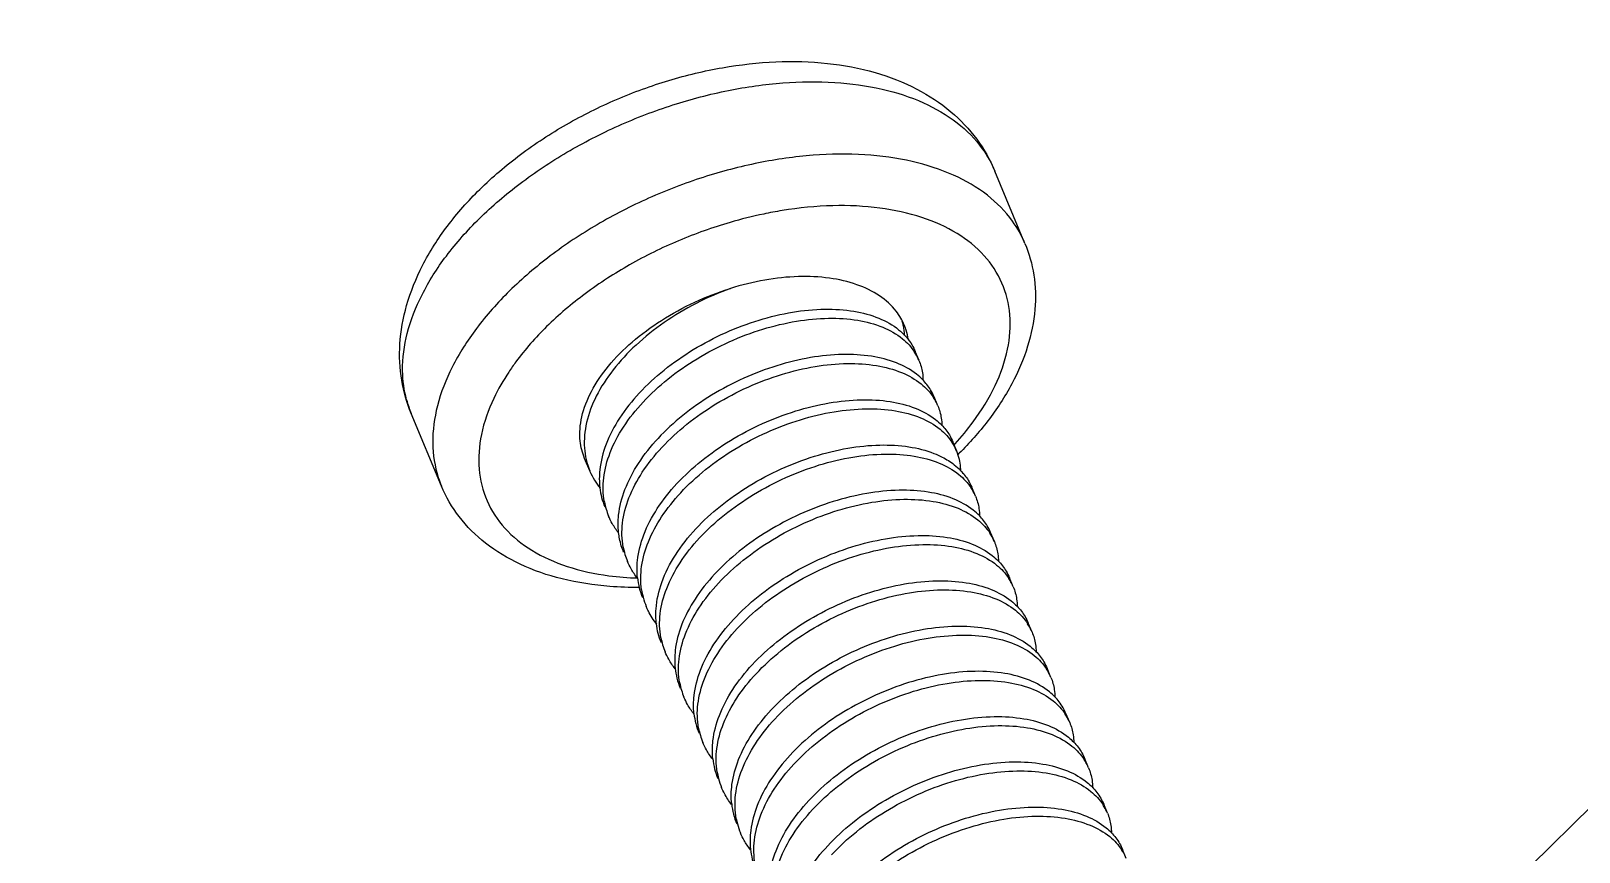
# Model space of a CAD drawing. Header units: millimetres. Extents: x 1786 to 2940, y -3417 to -1928.
# Drawn here: x 2095.02 to 2106.48, y -3295.77 to -3289.69 of the extents above; entities that cross this region are included whole.
import ezdxf

# ---------------------------------------------------------------- set-up
doc = ezdxf.new("R2010")
doc.units = ezdxf.units.MM

# ---------------------------------------------------------------- blocks, each defined once
blk = doc.blocks.new('*u7')
at = {"color": 7, "linetype": 'Continuous'}
for p, q in [((110.7732872758997, 20.78795431947742, -3e-09), (-8.118735185199967, -96.14477356282259, -3e-09)), ((99.4071271396997, 6.27640545877739, -3e-09), (99.43813390080004, 6.201870893677551, -3e-09)), ((99.56216094530009, 5.903732632977608, -3e-09), (99.59316770639998, 5.829198067777497, -3e-09)), ((99.71719475090003, 5.531059807077554, -3e-09), (99.74820151199992, 5.456525241877443, -3e-09)), ((99.87222855649998, 5.1583869811775, -3e-09), (99.90323531759987, 5.08385241597739, -3e-09)), ((100.0272623620999, 4.785714155277446, -3e-09), (100.0582691231998, 4.711179590077563, -3e-09)), ((100.1822961676999, 4.413041329377393, -3e-09), (100.2133029287997, 4.338506764177509, -3e-09)), ((100.3373299731998, 4.040368503477566, -3e-09), (100.3683367343997, 3.9658339383775, -3e-09)), ((100.4923637787997, 3.667695677577512, -3e-09), (100.5233705399, 3.593161112477446, -3e-09)), ((100.6473975844001, 3.295022851777503, -3e-09), (100.6784043455, 3.220488286577393, -3e-09)), ((105.0418802941999, 3.210674209977469, -3e-09), (105.2899343831, 2.614397688477538, -3e-09)), ((103.8214027419999, 3.085338372077558, -3e-09), (103.8639899986997, 2.982966420277535, -3e-09)), ((100.80243139, 2.922350025877449, -3e-09), (100.8334381510999, 2.847815460677566, -3e-09)), ((100.9574651956, 2.549677199977396, -3e-09), (100.9884719566999, 2.475142634777512, -3e-09)), ((101.1124990011999, 2.177004374077569, -3e-09), (101.1435057622998, 2.102469808877458, -3e-09)), ((100.2407534317999, 1.213380828477511, -3e-09), (100.4888075208, 0.6171043070773976, -3e-09))]:
    blk.add_line(p, q, dxfattribs=at)
for centre, radius, start, end in [((101.9105206801, 6.138615301777463, -3e-09), 0.5914967983, 6.012330142997909, 22.45348899339449), ((99.79729409479978, 6.437778064277381, -3e-09), 0.4221264494, 210.4157420659953, 213.0664212328065), ((102.0388744958, 5.841728958377416, -3e-09), 0.5870157909, 14.67924852809891, 22.53439576490127), ((102.0385695995001, 5.841587604677443, -3e-09), 0.5873465582999999, 10.62865174519722, 14.68505050209524), ((102.0644472167, 5.765709226577428, -3e-09), 0.5926227203, 6.010426290806069, 22.46567972289336), ((99.95461371049987, 6.066150424577472, -3e-09), 0.4246268982, 202.4823631030962, 210.3812133995022), ((99.95232206069977, 6.065101687977403, -3e-09), 0.4221196159, 210.4157277687038, 213.0637382679035), ((102.1939869979997, 5.469294942577562, -3e-09), 0.5868697943, 14.6290312343076, 22.51580662029832), ((102.1889709815, 5.467866235177553, -3e-09), 0.5920840433, 9.49958219829497, 14.64021269790122), ((102.2219131510001, 5.393592906177446, -3e-09), 0.5901416341, 6.062810628101992, 22.47002258239856), ((100.1096475160998, 5.693477598677418, -3e-09), 0.4246268982, 202.4823631031905, 210.3812133993972), ((100.1073499688, 5.692425276577524, -3e-09), 0.4221127148, 210.4157133448969, 213.0610285211924), ((102.3489322215, 5.096379761077515, -3e-09), 0.5870262803, 10.62862471970463, 22.53434562279802), ((102.3772018463997, 5.020984020577544, -3e-09), 0.5898805319, 6.072315020506465, 22.47379658580714), ((100.2646813216998, 5.320804772777592, -3e-09), 0.4246268982, 202.4823631030962, 210.3812133993972), ((100.2623784810999, 5.319749232677395, -3e-09), 0.4221065208, 210.4157004109962, 213.0585963036972), ((102.5039661363999, 4.723706974477409, -3e-09), 0.5870261644, 10.62862501970576, 22.53434617870029), ((102.5324949067999, 4.6483769362776, -3e-09), 0.589614799, 6.082026361406081, 22.47792246689783), ((100.4197151272997, 4.948131946877538, -3e-09), 0.4246268982, 202.4823631030962, 210.3812133993972), ((100.4174060800997, 4.947072633777452, -3e-09), 0.4220992582, 210.4156852606903, 213.0557442893981), ((102.6590000798001, 4.351034197977469, -3e-09), 0.5870260181, 10.62862539789547, 22.53434687949722), ((100.5747489328996, 4.575459121077529, -3e-09), 0.4246268982, 202.4823631030962, 210.3812133993972), ((100.5724396073997, 4.574399638677505, -3e-09), 0.4220989326, 210.4156845816055, 213.0556164580125), ((102.8150661172999, 3.979079310377529, -3e-09), 0.585831813, 14.62090234660653, 22.50818261709588), ((102.8053540528999, 3.976399165777366, -3e-09), 0.5959059184000001, 8.534991666301796, 14.63453738789897), ((102.8436461041997, 3.90332676207754, -3e-09), 0.5885000491, 6.123121895401983, 22.49795255400109), ((100.7297827384, 4.202786295177475, -3e-09), 0.4246268982, 202.4823631031905, 210.3812133993972), ((100.7274739549998, 4.201727142277377, -3e-09), 0.4220995669, 210.4156859042963, 213.0558654960954), ((102.9690695730997, 3.605689220977411, -3e-09), 0.5870240211, 10.62863055769526, 22.53435644570141), ((100.8848165439999, 3.830113469277421, -3e-09), 0.4246268982, 202.4823631031905, 210.3812133993972), ((100.8825091824001, 3.829055180777459, -3e-09), 0.4221012306, 210.4156893734944, 213.0565188631952), ((103.1241037617001, 3.23301653247745, -3e-09), 0.5870236147, 10.62863160680129, 22.53435839119809), ((103.1542119936998, 3.158144361777431, -3e-09), 0.5879799445, 6.529290243796041, 22.50433853479359), ((101.0398503495999, 3.457440643377595, -3e-09), 0.4246268982, 202.4823631030962, 210.3812133993972), ((101.0375564669998, 3.456390549277558, -3e-09), 0.4221170031, 210.4157223061023, 213.062712351504), ((101.2299435340997, 3.092635114577433, -3e-09), 0.4608514608, 180.7104403229985, 188.6619970015958), ((101.2073258280998, 3.08984744797749, -3e-09), 0.4380723785, 188.7470727395019, 197.3543311663936), ((102.9280023087999, 0.8027382586774365, -3e-09), 3.0301641346, 134.7868453779903, 135.1093592527005), ((101.2047578786996, 3.088999482477448, -3e-09), 0.4353683972, 197.3486200556982, 202.5000432754971), ((101.1948841551998, 3.084767817477541, -3e-09), 0.4246268982, 202.4823631031905, 210.3812133993972), ((102.6752778596997, 1.178683785677549, -3e-09), 2.5094344164, 137.6357266254007, 137.8231870096016), ((101.192592502, 3.083719078777449, -3e-09), 0.4221196118, 210.415727760294, 213.0637366785024), ((101.3499179607998, 2.712094991577487, -3e-09), 0.4246268982, 202.4823631031905, 210.3812133993972), ((104.4626110333998, 2.26903184677758, -3e-09), 0.8964593828, 15.00290923730693, 22.65807683800966), ((101.3476293998001, 2.711048132877522, -3e-09), 0.4221232303, 210.4157353292992, 213.0651573888995), ((101.5049517663997, 2.339422165677433, -3e-09), 0.4246268982, 202.4823631030962, 210.3812133995022), ((101.5027303928, 2.338416164077444, -3e-09), 0.4222018557, 210.4159007721048, 213.0960169176041), ((101.6654097896999, 1.968828281377455, -3e-09), 0.4306107881, 190.6899751262037, 195.5592450654054)]:
    blk.add_arc(centre, radius, start, end, dxfattribs=at)
for points, start_tangent, end_tangent in [([(102.1886997816, 6.945882560077507, -3e-09), (102.1868138509999, 6.791128810077453, -3e-09), (102.1333155730999, 6.585577608177573, -3e-09), (102.0236885452, 6.375557344277468, -3e-09), (101.8637542686997, 6.172332414277435, -3e-09)], (0.105631172429338, -0.9944053778068599), (-0.6799176370055094, -0.7332884881742278)), ([(102.3057715816999, 6.695265136277385, -3e-09), (102.3114516158998, 6.498039790277517, -3e-09), (102.2582350406001, 6.289726873677409, -3e-09), (102.1486735325998, 6.078887740677374, -3e-09), (101.9877813131998, 5.874194153577491, -3e-09)], (0.1844092722714836, -0.9828495410286877), (-0.6799176369748196, -0.7332884882026839)), ([(101.6777137019999, 6.619539805377372, -3e-09), (101.4727483903998, 6.429394936477365, -3e-09), (101.2328938115998, 6.261566109177465, -3e-09), (100.9688586191996, 6.122845328877474, -3e-09), (100.6924082752998, 6.018752439777472, -3e-09), (100.4158508439, 5.953293880777437, -3e-09), (100.1514990692999, 5.928787585277405, -3e-09), (99.91113224979972, 5.945761676477559, -3e-09), (99.7054814262001, 6.002931385377451, -3e-09), (99.54376038379996, 6.097255201677399, -3e-09), (99.44353582719987, 6.207461266477367, -3e-09)], (-0.679917636997494, -0.7332884881816597), (-0.5455086470826865, 0.8381051938498036)), ([(101.7087204630998, 6.545005240177488, -3e-09), (101.5043961281999, 6.355376062677578, -3e-09), (101.2632621033999, 6.186643547477388, -3e-09), (101.0012353671, 6.048926197377568, -3e-09), (100.7287571115999, 5.94586091047745, -3e-09), (100.4497598697999, 5.879243200377459, -3e-09), (100.1796251114997, 5.854213722677514, -3e-09), (99.93675000739995, 5.872138313277446, -3e-09), (99.73421465420006, 5.929339487677453, -3e-09), (99.5724806492999, 6.024589480477516, -3e-09), (99.53094275290005, 6.062770844577472, -3e-09)], (-0.6799176370204075, -0.7332884881604139), (-0.6976376195799942, 0.7164508020420938)), ([(102.3437319001, 6.573225739877444, -3e-09), (102.3418882235001, 6.418782560477439, -3e-09), (102.2884850488999, 6.213251466777365, -3e-09), (102.1787703605996, 6.002958024277405, -3e-09), (102.0187880742997, 5.799659588377381, -3e-09)], (0.1056566566034704, -0.9944026704084097), (-0.679917637002604, -0.7332884881769216)), ([(101.8327475075998, 6.246866979477545, -3e-09), (101.6277821958997, 6.056722110577539, -3e-09), (101.3879276171997, 5.888893283277412, -3e-09), (101.1238924248, 5.750172502977421, -3e-09), (100.8474420808998, 5.646079613877419, -3e-09), (100.5708846494999, 5.580621054877383, -3e-09), (100.3065328748999, 5.556114759477396, -3e-09), (100.0661660553997, 5.57308885067755, -3e-09), (99.86051523180004, 5.630258559477397, -3e-09), (99.6987941893999, 5.724582375777572, -3e-09), (99.59855873539982, 5.834805183877506, -3e-09)], (-0.6799176370119727, -0.7332884881682347), (-0.5454696101072902, 0.8381306010696666)), ([(102.4608053872998, 6.322592310377559, -3e-09), (102.4664854214998, 6.125366964377463, -3e-09), (102.4132688462, 5.917054047777583, -3e-09), (102.3037073381997, 5.706214914777547, -3e-09), (102.1428151186997, 5.501521327677438, -3e-09)], (0.1844092722714836, -0.9828495410286877), (-0.6799176369748196, -0.7332884882026839)), ([(99.53094275290005, 6.062770844577472, -3e-09), (99.46158199349975, 6.154169140977501, -3e-09), (99.4381355751998, 6.202123633477413, -3e-09)], (-0.6976376193320992, 0.7164508022834792), (-0.3820194228035341, 0.9241542948019312)), ([(101.8637542686997, 6.172332414277435, -3e-09), (101.6596753674999, 5.982900807777469, -3e-09), (101.4191259808999, 5.814475208877411, -3e-09), (101.1578101330997, 5.676946832777503, -3e-09), (100.8853614803998, 5.573673850377418, -3e-09), (100.6064681079997, 5.506851561177427, -3e-09), (100.3363108141998, 5.481562782177434, -3e-09), (100.0932859043, 5.499208820277545, -3e-09), (99.89034422499981, 5.556211278277488, -3e-09), (99.72794882879998, 5.651560014377537, -3e-09), (99.68594012789981, 5.690136372577399, -3e-09)], (-0.6799176369941072, -0.7332884881847999), (-0.697571417411738, 0.7165152598585594)), ([(102.1738218799001, 5.426986762577599, -3e-09), (102.3338398246997, 5.630339800377442, -3e-09), (102.4436423123998, 5.84089445197742, -3e-09), (102.4969672809998, 6.046475434877493, -3e-09), (102.4987638778998, 6.200570145477514, -3e-09)], (0.679917636995814, 0.7332884881832175), (-0.1056839551555542, 0.9943997695206284)), ([(102.4997998066001, 6.204726975577387, -3e-09), (102.5512849362999, 6.127980485577609, -3e-09), (102.5810714160998, 6.066695707877443, -3e-09)], (0.6189484150404738, -0.7854316389851412), (0.3833762191219103, -0.9235922664313453)), ([(99.56225960849997, 5.903773513177384, -3e-09), (99.53407810149974, 6.004611122277538, -3e-09), (99.52887080999972, 6.06736890607749, -3e-09)], (-0.382784152592844, 0.9238378063944874), (-0.01567069766077932, 0.9998772070783615)), ([(101.9877813131998, 5.874194153577491, -3e-09), (101.7828160014997, 5.684049284677485, -3e-09), (101.5429614227996, 5.516220457377585, -3e-09), (101.2789262302999, 5.377499677077594, -3e-09), (101.0024758864997, 5.273406787977592, -3e-09), (100.7259184550999, 5.207948228977557, -3e-09), (100.4615666804998, 5.183441933577569, -3e-09), (100.2211998610001, 5.200416024777496, -3e-09), (100.0155490374, 5.257585733677388, -3e-09), (99.85382799499985, 5.351909549877519, -3e-09), (99.75358153599973, 5.462149268377516, -3e-09)], (-0.6799176370196015, -0.7332884881611612), (-0.5454301820684468, 0.8381562601858802)), ([(102.6158391927997, 5.949919484577549, -3e-09), (102.6215192270997, 5.752694138477409, -3e-09), (102.5683026518, 5.544381221877529, -3e-09), (102.4587411437997, 5.333542088877493, -3e-09), (102.2978489242996, 5.128848501877428, -3e-09)], (0.1844092722714836, -0.9828495410286877), (-0.6799176369748196, -0.7332884882026839)), ([(99.68594012789981, 5.690136372577399, -3e-09), (99.61673567780008, 5.781286682777591, -3e-09), (99.59316191979997, 5.829470568077568, -3e-09)], (-0.697571417418578, 0.7165152598519003), (-0.3819782316962195, 0.9241713209736762)), ([(102.0187880742997, 5.799659588377381, -3e-09), (101.8149743791, 5.610441537477527, -3e-09), (101.575024021, 5.442328132777448, -3e-09), (101.3143341385999, 5.304945856177483, -3e-09), (101.0419402701, 5.201480083077513, -3e-09), (100.7631763208001, 5.13446138997756, -3e-09), (100.4930206557997, 5.108913944677397, -3e-09), (100.2498629322999, 5.126274464077369, -3e-09), (100.0464478961999, 5.183095717777405, -3e-09), (99.88340772889978, 5.278538900677404, -3e-09), (99.84093891859993, 5.317500407477382, -3e-09)], (-0.6799176370084578, -0.7332884881714938), (-0.6975081646881769, 0.7165768348148935)), ([(102.6538122054999, 5.827762418377461, -3e-09), (102.6513562388, 5.668724725977427, -3e-09), (102.5967588125, 5.463352428277403, -3e-09), (102.4876455265999, 5.255789769277499, -3e-09), (102.3288556855, 5.054313936677545, -3e-09)], (0.1055083422819627, -0.9944184178246661), (-0.6799176369983645, -0.7332884881808526)), ([(102.6550552631998, 5.83176557327738, -3e-09), (102.7133310913, 5.742462123377436, -3e-09), (102.7361220104999, 5.694029861177569, -3e-09)], (0.6182231298017605, -0.7860026474370909), (0.3831919049249257, -0.923668752313299)), ([(99.71729341409991, 5.531100687277558, -3e-09), (99.68911190709969, 5.631938296477529, -3e-09), (99.68390343129977, 5.694772025177372, -3e-09)], (-0.3827841521936943, 0.9238378065598717), (-0.01551529229349659, 0.9998796306081285)), ([(102.1428151186997, 5.501521327677438, -3e-09), (101.9378498071001, 5.311376458777431, -3e-09), (101.6979952284, 5.143547631477531, -3e-09), (101.4339600358999, 5.004826851277585, -3e-09), (101.1575096920997, 4.900733962077538, -3e-09), (100.8809522606998, 4.835275403077503, -3e-09), (100.6166004860997, 4.810769107677515, -3e-09), (100.3762336666, 4.827743198877442, -3e-09), (100.1705828429999, 4.884912907777561, -3e-09), (100.0088618005998, 4.979236723977465, -3e-09), (99.90860546459999, 5.089491621077514, -3e-09)], (-0.6799176369994719, -0.7332884881798258), (-0.5453947909439623, 0.8381792898963754)), ([(102.7729356608997, 5.565584030677428, -3e-09), (102.7753832832, 5.370586465277484, -3e-09), (102.720785857, 5.16521416757746, -3e-09), (102.6116725709999, 4.957651508577555, -3e-09), (102.4528827299, 4.756175675977374, -3e-09)], (0.1650271275560719, -0.9862890282116049), (-0.6799176370207509, -0.7332884881600955)), ([(99.84093891859993, 5.317500407477382, -3e-09), (99.77189030589989, 5.408402850277525, -3e-09), (99.74818816070001, 5.456817687877447, -3e-09)], (-0.6975081648892546, 0.7165768346191667), (-0.3819373708102882, 0.9241882085260148)), ([(99.99593627359991, 4.944865744277422, -3e-09), (100.0389294721999, 4.905467189577394, -3e-09), (100.2025664275998, 4.80997590167749, -3e-09), (100.4064327579999, 4.753343500577557, -3e-09), (100.6496213802998, 4.736265167277452, -3e-09), (100.9197046084, 4.762042088577573, -3e-09), (101.1983214662, 4.829226022177409, -3e-09), (101.4706802558999, 4.932865682977535, -3e-09), (101.7308763880997, 5.070153742477487, -3e-09), (101.9702578425999, 5.237969812177425, -3e-09), (102.1738218799001, 5.426986762577599, -3e-09)], (0.6974456787483745, -0.7166376526496633), (0.6799176370122508, 0.7332884881679769)), ([(102.8087539507997, 5.455922867177378, -3e-09), (102.8077875999998, 5.307448978277534, -3e-09), (102.7551564052997, 5.099272978577574, -3e-09), (102.6446887726997, 4.886192027377547, -3e-09), (102.4838894909999, 4.681641110777491, -3e-09)], (0.1067404794735014, -0.9942869153527906), (-0.6799176370074111, -0.7332884881724643)), ([(102.8093493489, 5.46003783607739, -3e-09), (102.8613525474998, 5.382634833777502, -3e-09), (102.8911390271996, 5.321350056077563, -3e-09)], (0.620000490532818, -0.7846014222132566), (0.3833762188037986, -0.9235922665633911)), ([(99.87232721969986, 5.158427861377504, -3e-09), (99.84414571270008, 5.259265470577475, -3e-09), (99.83893610979976, 5.322172183277416, -3e-09)], (-0.3827841522633337, 0.9238378065310172), (-0.01536596787155593, 0.9998819365461957)), ([(102.2978489242996, 5.128848501877428, -3e-09), (102.0928836127, 4.938703632877605, -3e-09), (101.853029034, 4.770874805577478, -3e-09), (101.5889938414998, 4.632154025377531, -3e-09), (101.3125434976, 4.528061136177485, -3e-09), (101.0359860662998, 4.462602577177449, -3e-09), (100.7716342916001, 4.438096281777462, -3e-09), (100.5312674721999, 4.455070372977389, -3e-09), (100.3256166485999, 4.512240081877508, -3e-09), (100.1638956061997, 4.606563898077411, -3e-09), (100.0636276895998, 4.716836593577455, -3e-09)], (-0.6799176370139786, -0.7332884881663749), (-0.5453532899326197, 0.8382062927225423)), ([(102.9259068040001, 5.204573832777442, -3e-09), (102.9315868383001, 5.007348486777573, -3e-09), (102.8783702628998, 4.799035570077422, -3e-09), (102.768808755, 4.58819643717743, -3e-09), (102.6079165355, 4.383502850077548, -3e-09)], (0.1844092722714836, -0.9828495410286877), (-0.6799176369748196, -0.7332884882026839)), ([(99.90321544559993, 5.084162876777555, -3e-09), (99.9270997241997, 5.035423823077508, -3e-09), (99.99593627359991, 4.944865744277422, -3e-09)], (0.3819057538106753, -0.9242012741856073), (0.6974456788163622, -0.7166376525834961)), ([(102.3288556855, 5.054313936677545, -3e-09), (102.1257447399998, 4.865662114477573, -3e-09), (101.8880031200997, 4.698757418677587, -3e-09), (101.6276031244997, 4.561047627577409, -3e-09), (101.3544933774997, 4.456907623977486, -3e-09), (101.0766672097998, 4.389698195677511, -3e-09), (100.8085471009999, 4.363658836777404, -3e-09), (100.5678381084999, 4.379622888577387, -3e-09), (100.3634874697, 4.434910007277495, -3e-09), (100.1981888210998, 4.529379307577528, -3e-09), (100.1507577951998, 4.572408936777492, -3e-09)], (-0.6799176370030742, -0.7332884881764856), (-0.6971702028354319, 0.7169056481005034)), ([(102.9637726614001, 5.083383707177518, -3e-09), (102.9629487201, 4.935893363777495, -3e-09), (102.9104091127997, 4.727167660777468, -3e-09), (102.7998280902998, 4.513681177877515, -3e-09), (102.6389232965998, 4.308968284877437, -3e-09)], (0.1069427054404741, -0.9942651848239846), (-0.6799176370231335, -0.7332884881578864)), ([(102.9642839568996, 5.087490510177531, -3e-09), (103.0163863530997, 5.009962007977492, -3e-09), (103.0461728328, 4.948677230177509, -3e-09)], (0.6202015100132771, -0.7844425326161573), (0.3833762188780046, -0.9235922665325887)), ([(100.0273610252998, 4.785755035577495, -3e-09), (99.99917951830002, 4.886592644677421, -3e-09), (99.99396875649973, 4.949575149777502, -3e-09)], (-0.3827841526433883, 0.9238378063735447), (-0.01521091949067077, 0.9998843072717206)), ([(102.4528827299, 4.756175675977374, -3e-09), (102.2479174182999, 4.566030806977551, -3e-09), (102.0080628395999, 4.398201979677424, -3e-09), (101.7440276470998, 4.259481199477477, -3e-09), (101.4675773032, 4.155388310277431, -3e-09), (101.1910198718997, 4.089929751277396, -3e-09), (100.9266680972, 4.065423455877408, -3e-09), (100.6863012776998, 4.082397547077562, -3e-09), (100.4806504541998, 4.139567255977454, -3e-09), (100.3189294117997, 4.233891072177585, -3e-09), (100.2186609760997, 4.344164565477513, -3e-09)], (-0.6799176370090064, -0.7332884881709851), (-0.5453514297555043, 0.8382075029869557)), ([(103.0809406096, 4.831901006877388, -3e-09), (103.0866206439, 4.634675660877519, -3e-09), (103.0334040684997, 4.426362744177368, -3e-09), (102.9238425606, 4.215523611277604, -3e-09), (102.7629503410999, 4.010830024177494, -3e-09)], (0.1844092722714836, -0.9828495410286877), (-0.6799176369748196, -0.7332884882026839)), ([(103.1192160707997, 4.714946271177496, -3e-09), (103.1714201586997, 4.637289182077438, -3e-09), (103.2012066384, 4.5760044043775, -3e-09)], (0.6204074416008332, -0.7842796735899182), (0.3833762189777339, -0.9235922664911917)), ([(100.1507577951998, 4.572408936777492, -3e-09), (100.0845245785999, 4.658638643477389, -3e-09), (100.0582502078, 4.711514751677441, -3e-09)], (-0.6971702027924508, 0.7169056481423014), (-0.3820394997930096, 0.9241459952831627)), ([(102.4838894909999, 4.681641110777491, -3e-09), (102.2809323078, 4.493113246377561, -3e-09), (102.0435809608998, 4.326416898277557, -3e-09), (101.7828843187999, 4.18848688547746, -3e-09), (101.5096936421, 4.084286690977478, -3e-09), (101.2321008856998, 4.017093806877483, -3e-09), (100.9644557226998, 3.991002282177533, -3e-09), (100.7242932181998, 4.006721355177433, -3e-09), (100.5196740242, 4.061775050977531, -3e-09), (100.3540849231999, 4.156018105177509, -3e-09), (100.3057559244999, 4.199771968677396, -3e-09)], (-0.6799176370108717, -0.7332884881692556), (-0.6971295677865237, 0.7169451622807527)), ([(102.7939571021998, 3.936295458977384, -3e-09), (102.9549554221999, 4.141151971177578, -3e-09), (103.0656473683998, 4.355025819977527, -3e-09), (103.1181028852998, 4.564291004677443, -3e-09), (103.1187908996999, 4.710847887877435, -3e-09)], (0.6799176369687397, 0.733288488208321), (-0.1071498675303165, 0.9942428807329906)), ([(100.1823948308997, 4.413082209677441, -3e-09), (100.1542133239, 4.513919818777595, -3e-09), (100.1489961243997, 4.577338283777408, -3e-09)], (-0.3827841525912866, 0.9238378063951327), (-0.01431951167659293, 0.9998974705365266)), ([(103.2359744152, 4.459228180977561, -3e-09), (103.2416544494999, 4.262002834977466, -3e-09), (103.1884378740997, 4.053689918277541, -3e-09), (103.0788763661999, 3.84285078537755, -3e-09), (102.9179841466998, 3.63815719827744, -3e-09)], (0.1844092722714836, -0.9828495410286877), (-0.6799176369748196, -0.7332884882026839)), ([(103.2323241038998, 4.501125291377548, -3e-09), (103.2582391229998, 4.424012634177416, -3e-09), (103.2730920993999, 4.344367548077571, -3e-09)], (0.384124568771353, -0.9232812765708088), (0.1170067044485744, -0.993131124834019)), ([(100.3057559244999, 4.199771968677396, -3e-09), (100.2400697573999, 4.285099679077575, -3e-09), (100.2132853840999, 4.338843586777557, -3e-09)], (-0.6971295676284204, 0.7169451624344862), (-0.3820828359284839, 0.9241280790501104)), ([(102.6079165355, 4.383502850077548, -3e-09), (102.4029512238999, 4.193357981077497, -3e-09), (102.1630966450998, 4.025529153877415, -3e-09), (101.8990614526997, 3.886808373577423, -3e-09), (101.6226111087999, 3.782715484377377, -3e-09), (101.3460536775001, 3.717256925377569, -3e-09), (101.0817019028, 3.692750629977581, -3e-09), (100.8413350832998, 3.709724721177508, -3e-09), (100.6356842597997, 3.7668944300774, -3e-09), (100.4739632173, 3.861218246377575, -3e-09), (100.3736957929, 3.971490185377434, -3e-09)], (-0.679917637003387, -0.7332884881761956), (-0.5453550537056103, 0.8382051451749454)), ([(103.2730920993999, 4.344367548077571, -3e-09), (103.2759472186999, 4.222953748377449, -3e-09), (103.2285446143997, 4.003521429177454, -3e-09), (103.1164288311998, 3.778466270077388, -3e-09), (102.9489909077997, 3.563622633077557, -3e-09)], (0.117006704343071, -0.9931311248464492), (-0.679917637026195, -0.7332884881550475)), ([(103.2701819679996, 4.34736574247745, -3e-09), (103.3392095807999, 4.240637895977443, -3e-09), (103.3562721160997, 4.203344733177573, -3e-09)], (0.6280224054745627, -0.7781952571314887), (0.3831623995469058, -0.9236809923201068)), ([(100.3374286364997, 4.040409383777387, -3e-09), (100.3092471294999, 4.141246992877541, -3e-09), (100.3040288919997, 4.204738313177586, -3e-09)], (-0.3827841527523269, 0.923837806328407), (-0.01417061659310046, 0.9998995917717797)), ([(102.6389232965998, 4.308968284877437, -3e-09), (102.4361366069998, 4.120577894677581, -3e-09), (102.1991681926997, 3.954082322277372, -3e-09), (101.9381119742998, 3.815901910177445, -3e-09), (101.6648668365997, 3.71165732957752, -3e-09), (101.3875309841001, 3.644488888477554, -3e-09), (101.1203799484997, 3.618346516077509, -3e-09), (100.8806940084996, 3.633830280577513, -3e-09), (100.6758275408997, 3.688655339177558, -3e-09), (100.5099696305997, 3.782668787277544, -3e-09), (100.4607571385, 3.827131725477557, -3e-09)], (-0.67991763699919, -0.7332884881800873), (-0.6970946230550369, 0.7169791395206391)), ([(100.4607571385, 3.827131725477557, -3e-09), (100.3956167874999, 3.9115621842775, -3e-09), (100.3683215787, 3.966169634677499, -3e-09)], (-0.6970946230573897, 0.7169791395183516), (-0.3821349577104456, 0.9241065274607879)), ([(102.7629503410999, 4.010830024177494, -3e-09), (102.5579850294998, 3.820685155277488, -3e-09), (102.3181304506998, 3.652856327977588, -3e-09), (102.0540952582996, 3.514135547677597, -3e-09), (101.7776449143998, 3.410042658577368, -3e-09), (101.5010874831, 3.34458409957756, -3e-09), (101.2367357083999, 3.320077804177572, -3e-09), (100.9963688888997, 3.337051895377499, -3e-09), (100.7907180653997, 3.394221604177574, -3e-09), (100.6289970229, 3.488545420477521, -3e-09), (100.5287322514, 3.598813282077572, -3e-09)], (-0.6799176370043114, -0.7332884881753384), (-0.5453645612880587, 0.8381989592519685)), ([(103.3946605567999, 4.064839586277458, -3e-09), (103.3944157414999, 3.87178991017754, -3e-09), (103.3386923225999, 3.668954664477496, -3e-09), (103.2299960666996, 3.464203315577379, -3e-09), (103.0730179522998, 3.265484372377387, -3e-09)], (0.1484456751637676, -0.9889205638094364), (-0.67991763700213, -0.7332884881773611)), ([(103.4287887486998, 3.966099314577605, -3e-09), (103.4286383425997, 3.823249615677469, -3e-09), (103.3765386365999, 3.611828655777572, -3e-09), (103.2654144227999, 3.396407774677527, -3e-09), (103.1040247133997, 3.190949807177503, -3e-09)], (0.1080471713022587, -0.9941457683728179), (-0.6799176370011754, -0.7332884881782463)), ([(103.4147869893, 4.045306247277495, -3e-09), (103.6574613359999, 4.037112943377451, -3e-09), (104.0492788950996, 3.975176210277368, -3e-09), (104.3946562812998, 3.85406306067739, -3e-09), (104.6790554674999, 3.680248986177503, -3e-09), (104.8955309846997, 3.462816960377495, -3e-09), (105.0418802941999, 3.210674209977469, -3e-09)], (0.9999685491175824, 0.007931000925320173), (0.3840948810389639, -0.9232936273795374)), ([(104.4877240113997, 2.272016939677542, -3e-09), (104.6107741303999, 2.488702514377565, -3e-09), (104.7128804100998, 2.786795746977532, -3e-09), (104.7317188415, 3.071380758477517, -3e-09), (104.6665761224999, 3.331482823377428, -3e-09), (104.5200300379997, 3.557057669477445, -3e-09), (104.2978111565999, 3.739467252577469, -3e-09), (104.0085084563998, 3.871775105477582, -3e-09), (103.6631659146001, 3.948967714877426, -3e-09), (103.427003628, 3.967764472277395, -3e-09)], (0.5524615924554063, 0.8335383547633766), (-0.9995268023060769, 0.03075990038652463)), ([(103.4288402456, 3.970160525277379, -3e-09), (103.4814877699, 3.891943530277558, -3e-09), (103.5112742495999, 3.830658752577392, -3e-09)], (0.6213037489410298, -0.7835698128130141), (0.3833762190460148, -0.923592266462849)), ([(100.4924624421001, 3.667736557877561, -3e-09), (100.4642809350999, 3.768574166977487, -3e-09), (100.4590617610997, 3.83213188697755, -3e-09)], (-0.3827841523032663, 0.9238378065144714), (-0.01403493316709557, 0.9999015054749119)), ([(100.6157614269, 3.454488223977478, -3e-09), (100.6658416224, 3.409332268377511, -3e-09), (100.8319460079997, 3.315551487477478, -3e-09), (101.0370333419996, 3.260950586377476, -3e-09), (101.2763166343998, 3.245691501577539, -3e-09), (101.5429539213001, 3.271882822977432, -3e-09), (101.8200089251, 3.339018275377384, -3e-09), (102.0932848887001, 3.44329213937749, -3e-09), (102.3546837036997, 3.581704082377428, -3e-09), (102.5913468408999, 3.748047359077418, -3e-09), (102.7939571021998, 3.936295458977384, -3e-09)], (0.6970652556865362, -0.7170076912520981), (0.6799176369993537, 0.7332884881799354)), ([(103.5460420263998, 3.713882529177454, -3e-09), (103.5517220606998, 3.516657183177358, -3e-09), (103.4985054853, 3.308344266577478, -3e-09), (103.3889439773998, 3.097505133577442, -3e-09), (103.2280517578997, 2.89281154647756, -3e-09)], (0.1844092722714836, -0.9828495410286877), (-0.6799176369748196, -0.7332884882026839)), ([(103.5423880663998, 3.755854732677562, -3e-09), (103.5757623376999, 3.646016446477461, -3e-09), (103.5838187671998, 3.593454829577468, -3e-09)], (0.3830706307961913, -0.9237190545947442), (0.1080866554110152, -0.9941414763111236)), ([(100.5233588657998, 3.593492692077461, -3e-09), (100.5511650347999, 3.538027211977578, -3e-09), (100.6157614269, 3.454488223977478, -3e-09)], (0.3821961904619853, -0.9240812042219807), (0.6970652555854645, -0.7170076913503587)), ([(102.9179841466998, 3.63815719827744, -3e-09), (102.7130188350998, 3.448012329377434, -3e-09), (102.4731642562997, 3.280183502077534, -3e-09), (102.2091290639, 3.141462721777543, -3e-09), (101.9326787199998, 3.037369832677541, -3e-09), (101.6561212885999, 2.971911273677506, -3e-09), (101.3917695139999, 2.947404978277518, -3e-09), (101.1514026944997, 2.964379069477445, -3e-09), (100.9457518709996, 3.02154877827752, -3e-09), (100.7840308284999, 3.115872594577468, -3e-09), (100.6837912079, 3.226101804977588, -3e-09)], (-0.679917636994255, -0.733288488184663), (-0.5454546827328854, 0.8381403158688688)), ([(103.5838187671998, 3.593454829577468, -3e-09), (103.5836995855998, 3.450836834777419, -3e-09), (103.5316419275, 3.239337771177588, -3e-09), (103.4205064579, 3.023824491377582, -3e-09), (103.2590585190001, 2.818276981377494, -3e-09)], (0.1080866552377965, -0.9941414763299566), (-0.6799176369709171, -0.7332884882063022)), ([(103.5838529476, 3.597514313177498, -3e-09), (103.6365215753999, 3.519270704377504, -3e-09), (103.6663080551998, 3.457985926677566, -3e-09)], (0.621346337734374, -0.7835360416624633), (0.3833762188349791, -0.9235922665504483)), ([(100.6474962476, 3.295063731977507, -3e-09), (100.6193147406998, 3.395901341077433, -3e-09), (100.6140947285999, 3.459519033777497, -3e-09)], (-0.3827841526515108, 0.9238378063701792), (-0.01391239749903423, 0.9999032179145285)), ([(102.9489909077997, 3.563622633077557, -3e-09), (102.7469432246999, 3.37582846597752, -3e-09), (102.5101595281999, 3.20930171237751, -3e-09), (102.246980852, 3.070013335677459, -3e-09), (101.9734383873997, 2.965845681177598, -3e-09), (101.6976355741999, 2.899149577477374, -3e-09), (101.433463114, 2.873062368077399, -3e-09), (101.1949926623997, 2.887819739677525, -3e-09), (100.9893500291, 2.941943152577551, -3e-09), (100.9208520907, 2.972791984277592, -3e-09)], (-0.6799176370106926, -0.7332884881694217), (-0.8894129456469619, 0.4571045964717421)), ([(103.7010758319998, 3.3412097032774, -3e-09), (103.7067558661997, 3.143984357277532, -3e-09), (103.6535392909, 2.935671440677424, -3e-09), (103.5439777828997, 2.724832307677389, -3e-09), (103.3830855634997, 2.520138720577506, -3e-09)], (0.1844092722714836, -0.9828495410286877), (-0.6799176369748196, -0.7332884882026839)), ([(100.7707575349, 3.081850507477384, -3e-09), (100.7077256974999, 3.162821962977432, -3e-09), (100.6784127592, 3.220775464377539, -3e-09)], (-0.6970654926358759, 0.7170074608930536), (-0.382494108441884, 0.9239579303232633)), ([(103.0730179522998, 3.265484372377387, -3e-09), (102.8680526406997, 3.07533950347738, -3e-09), (102.6281980618996, 2.90751067617748, -3e-09), (102.3641628695, 2.768789895877489, -3e-09), (102.0877125255997, 2.664697006777487, -3e-09), (101.8111550941999, 2.599238447777452, -3e-09), (101.5468033195998, 2.574732152377464, -3e-09), (101.3064365001001, 2.591706243577391, -3e-09), (101.1007856765, 2.648875952377466, -3e-09), (100.9390646340999, 2.743199768677414, -3e-09), (100.8388291737001, 2.853422586677425, -3e-09)], (-0.6799176370175372, -0.7332884881630755), (-0.5454695869963717, 0.838130616110644)), ([(103.1040247133997, 3.190949807177503, -3e-09), (102.9019367664, 3.003123141277456, -3e-09), (102.6646627821001, 2.836304276577494, -3e-09), (102.4009362297998, 2.696852746177456, -3e-09), (102.1271840702998, 2.592772525077407, -3e-09), (101.8515144479998, 2.526279053277449, -3e-09), (101.5878046718999, 2.500374914977556, -3e-09), (101.3492365442999, 2.515269830977559, -3e-09), (101.1436224135, 2.569569904477476, -3e-09), (100.9774745764998, 2.662754232677571, -3e-09), (100.9258216467997, 2.709146759377518, -3e-09)], (-0.679917637008582, -0.7332884881713787), (-0.6971122852557774, 0.7169619667356614)), ([(103.4140923246, 2.44560415547744, -3e-09), (103.5755858170996, 2.651221726677477, -3e-09), (103.6867300163999, 2.86680715677744, -3e-09), (103.7387549874998, 3.078369325977519, -3e-09), (103.7383782151001, 3.225004222177404, -3e-09)], (0.6799176370168288, 0.7332884881637322), (-0.1149042589236244, 0.9933765707329787)), ([(103.8214020568998, 3.085338097177555, -3e-09), (103.8195484954999, 3.089743923577544, -3e-09), (103.7367454084997, 3.22753613217742, -3e-09)], (-0.3838438142683925, 0.9233980324041696), (-0.624593329373363, 0.7809501731239311)), ([(104.4812535645997, 1.604656463977562, -3e-09), (104.7532344863998, 1.913308825677404, -3e-09), (104.9532970083997, 2.232133770877454, -3e-09), (105.0746281848997, 2.550274166877443, -3e-09), (105.1130961316999, 2.856896232077588, -3e-09), (105.0673911156, 3.141556990777417, -3e-09), (105.041827779, 3.210652241977414, -3e-09)], (0.7129570055920867, 0.7012077496556676), (-0.3849477424723696, 0.9229383704047774)), ([(100.9208520907, 2.972791984277592, -3e-09), (100.8229281495996, 3.035045218877485, -3e-09), (100.7707575349, 3.081850507477384, -3e-09)], (-0.889412945624478, 0.4571045965154906), (-0.6970654926589522, 0.7170074608706191)), ([(102.6641021251999, 1.583867656177517, -3e-09), (102.9458043899999, 1.706868054677443, -3e-09), (103.2087560190998, 1.864461277277542, -3e-09), (103.4404272448, 2.049898387777375, -3e-09), (103.6297737856999, 2.255155978277571, -3e-09), (103.7676854511001, 2.471256833577399, -3e-09), (103.8474493283998, 2.688689457077544, -3e-09), (103.8650943773, 2.89790645067751, -3e-09), (103.8214020568998, 3.085338097177555, -3e-09)], (0.9402040805207241, 0.3406116365777596), (-0.383843814256917, 0.9233980324089399)), ([(100.2407534317999, 1.213380828477511, -3e-09), (100.1681327698998, 1.473660605777468, -3e-09), (100.1590330795998, 1.757377032477507, -3e-09), (100.2185368426999, 2.059458521577426, -3e-09), (100.3491119388, 2.369526769477488, -3e-09), (100.54684731, 2.67440949067759, -3e-09), (100.7812669760997, 2.941294335577595, -3e-09)], (-0.3840948810403561, 0.9232936273789585), (0.705752862719501, 0.7084581122149914)), ([(103.8638811276001, 2.983079953977494, -3e-09), (103.9000228947998, 2.840500469477547, -3e-09), (103.8868806134997, 2.641567756677432, -3e-09), (103.8081777828997, 2.432535027177437, -3e-09), (103.6677590562999, 2.223643418677511, -3e-09), (103.4725103276, 2.025140325377379, -3e-09), (103.2320216662997, 1.846762207077518, -3e-09), (102.9580709754, 1.697230493777397, -3e-09), (102.6641021251999, 1.583867656177517, -3e-09)], (0.382688110515475, -0.923877594744074), (-0.9546943799389512, -0.2975880389279475)), ([(100.8155953016999, 2.863570094377565, -3e-09), (100.6672499239999, 2.682673887777582, -3e-09), (100.4858190288996, 2.382559915077536, -3e-09), (100.3837127491997, 2.084466682477569, -3e-09), (100.3648743178001, 1.799881670977584, -3e-09), (100.4300170367997, 1.53977960617749, -3e-09), (100.5765631212998, 1.314204760077473, -3e-09), (100.7987820026997, 1.131795176877404, -3e-09), (101.0880847028998, 0.9994873239775188, -3e-09), (101.4334272446999, 0.9222947145774469, -3e-09), (101.8216857984999, 0.9031834949773838, -3e-09), (102.2380243512998, 0.9429501034774148, -3e-09), (102.3903746557999, 0.9711780395775804, -3e-09)], (-0.671419619686106, -0.7410773875247881), (0.9789768317192425, 0.2039714758414858)), ([(100.9258216467997, 2.709146759377518, -3e-09), (100.8626144978998, 2.790387967377455, -3e-09), (100.8334476857999, 2.84809438057755, -3e-09)], (-0.6971122854229014, 0.7169619665731646), (-0.3825199207725726, 0.9239472442797505)), ([(103.2280517578997, 2.89281154647756, -3e-09), (103.0230864462997, 2.702666677577554, -3e-09), (102.7832318675, 2.534837850277427, -3e-09), (102.5191966750999, 2.39611707007748, -3e-09), (102.2427463311997, 2.292024180877434, -3e-09), (101.9661888997998, 2.226565621877398, -3e-09), (101.7018371251997, 2.202059326477411, -3e-09), (101.4614703057, 2.219033417677565, -3e-09), (101.2558194820999, 2.276203126577457, -3e-09), (101.0940984396998, 2.370526942777587, -3e-09), (100.9938687495996, 2.480740894777455, -3e-09)], (-0.6799176369909203, -0.7332884881877549), (-0.5454902584064615, 0.8381171624442801)), ([(101.0808873285, 2.336441329977561, -3e-09), (101.1320078157996, 2.290474500277469, -3e-09), (101.2978591356, 2.19721165037754, -3e-09), (101.5034143432999, 2.142730834377517, -3e-09), (101.742166647, 2.127688182877591, -3e-09), (102.0053910155998, 2.153408835577466, -3e-09), (102.2808991811999, 2.219690727677516, -3e-09), (102.5548342265997, 2.323666890377581, -3e-09), (102.8190835052001, 2.463256586377383, -3e-09), (103.0569348096001, 2.630421451377515, -3e-09), (103.2590585190001, 2.818276981377494, -3e-09)], (0.697162154489303, -0.7169134747986213), (0.6799176370073835, 0.7332884881724899)), ([(100.9575638587999, 2.549718080177399, -3e-09), (100.9293823518997, 2.650555689377597, -3e-09), (100.9241621654, 2.714185924477533, -3e-09)], (-0.3827841524661968, 0.9238378064469626), (-0.01388677236197656, 0.9999035741277089)), ([(105.2899343831, 2.614397688477538, -3e-09), (105.3684735969, 2.339853059877441, -3e-09), (105.3832476968, 2.041632101977484, -3e-09), (105.3279406402999, 1.72357050317737, -3e-09), (105.1971017710998, 1.394896757777587, -3e-09), (104.9930430060999, 1.071678359877524, -3e-09), (104.7260775469999, 0.7687035654773808, -3e-09)], (0.3840948810295766, -0.9232936273834428), (-0.7129570056583286, -0.7012077495883158)), ([(100.9884838073999, 2.475410415677516, -3e-09), (101.0175033149999, 2.417954291977367, -3e-09), (101.0808873285, 2.336441329977561, -3e-09)], (0.3825527509249436, -0.9239336517086918), (0.6971621543869204, -0.7169134748981831)), ([(103.3830855634997, 2.520138720577506, -3e-09), (103.1781202518, 2.3299938516775, -3e-09), (102.9382656731, 2.162165024377373, -3e-09), (102.6742304806999, 2.023444244177426, -3e-09), (102.3977801368001, 1.91935135497738, -3e-09), (102.1212227053998, 1.853892795977572, -3e-09), (101.8568709307997, 1.829386500577584, -3e-09), (101.6165041112999, 1.846360591777511, -3e-09), (101.4108532876999, 1.903530300677403, -3e-09), (101.2491322452997, 1.997854116877534, -3e-09), (101.1490279684999, 2.107875490777587, -3e-09)], (-0.6799176370041685, -0.733288488175471), (-0.5459391693926262, 0.8378248166072007)), ([(103.4140923246, 2.44560415547744, -3e-09), (103.2091270129999, 2.255459286477389, -3e-09), (102.9692724341999, 2.08763045917749, -3e-09), (102.7052372417998, 1.948909678977543, -3e-09), (102.4287868979, 1.844816789777497, -3e-09), (102.1522294664996, 1.779358230777461, -3e-09), (101.8878776919, 1.754851935377474, -3e-09), (101.6475108723998, 1.771826026577401, -3e-09), (101.4418600487998, 1.82899573547752, -3e-09), (101.2801390064001, 1.923319551777467, -3e-09)], (-0.6799176369945958, -0.7332884881843468), (-0.7752956086283846, 0.631598542779781)), ([(105.3285125212997, 2.50109657537746, -3e-09), (105.3611502198, 2.260619779177432, -3e-09), (105.3226823035998, 1.953997761977462, -3e-09), (105.2013511484997, 1.635857350877359, -3e-09), (105.0012886229997, 1.31703236757744, -3e-09), (104.7293076535998, 1.008379942577449, -3e-09)], (0.2591155929489035, -0.9658463177393898), (-0.7129570055714443, -0.701207749676656)), ([(101.1125976643998, 2.17704525437739, -3e-09), (101.0844161574, 2.277882863477544, -3e-09), (101.0791968846997, 2.341447624177363, -3e-09)], (-0.382784152284836, 0.9238378065221079), (-0.01402054630508647, 0.999901707309927)), ([(104.1759328926, 1.898341435077555, -3e-09), (104.4293432352997, 2.188588541677518, -3e-09), (104.4877240113997, 2.272016939677542, -3e-09)], (0.7129570056285267, 0.701207749618617), (0.5524615924431144, 0.8335383547715236)), ([(101.2801390064001, 1.923319551777467, -3e-09), (101.1696415880997, 2.050132152277456, -3e-09), (101.1436044254997, 2.102510689177507, -3e-09)], (-0.7752956086283499, 0.6315985427798237), (-0.382784152325624, 0.9238378065052077)), ([(101.1998574279, 2.005807464577401, -3e-09), (101.2179636094997, 1.928224470477517, -3e-09), (101.2326502481001, 1.888315638577524, -3e-09)], (0.1513575889575214, -0.9884790742676176), (0.3854528214073331, -0.9227275450907092)), ([(101.2422721368998, 1.888952267677496, -3e-09), (101.2342596498997, 1.970078791277501, -3e-09)], (-0.1858866113722185, 0.9825712023627367), (-0.01321648170004622, 0.9999126584914667)), ([(101.2326502481001, 1.888315638577524, -3e-09), (101.3003018208001, 1.772310975577511, -3e-09), (101.4371930523998, 1.645394793277546, -3e-09), (101.6226513300999, 1.553023093877528, -3e-09), (101.8485676130999, 1.499232357877418, -3e-09), (102.1050646407998, 1.486371991977421, -3e-09), (102.3809290921999, 1.515001781877572, -3e-09), (102.6641021251999, 1.583867656177517, -3e-09)], (0.3854528213781879, -0.922727545102884), (0.9546943799300939, 0.2975880389563625)), ([(103.6753795408999, 1.500285177277419, -3e-09), (103.8600851014999, 1.62871040817754, -3e-09), (104.1759328926, 1.898341435077555, -3e-09)], (0.8390431907804359, 0.5440648159962055), (0.712957005558839, 0.7012077496894723)), ([(100.2408059699001, 1.213402741577511, -3e-09), (100.3435640880998, 1.029490641877601, -3e-09), (100.5501332577996, 0.8167520119775418, -3e-09), (100.8279168994, 0.6515271480775482, -3e-09), (101.1674591971, 0.5394427859773714, -3e-09), (101.5571883905, 0.484318782377386, -3e-09), (101.9838344341997, 0.4880303174775236, -3e-09), (102.4328683433996, 0.5504501806774442, -3e-09), (102.8890000901997, 0.6694524601775811, -3e-09), (103.3366992337001, 0.8409855934773987, -3e-09), (103.7607175946, 1.059207607577491, -3e-09), (104.1466161109997, 1.316687287877585, -3e-09), (104.4812535645997, 1.604656463977562, -3e-09)], (0.3849478027654802, -0.9229383452571622), (0.712957005572293, 0.7012077496757929)), ([(102.3903746557999, 0.9711780395775804, -3e-09), (102.6664379465997, 1.04012998027747, -3e-09), (103.0903496008, 1.190999582077438, -3e-09), (103.4934082771997, 1.389747667977417, -3e-09), (103.6753795408999, 1.500285177277419, -3e-09)], (0.9789768317187232, 0.2039714758439791), (0.8390431907540412, 0.5440648160369108)), ([(104.7293076535998, 1.008379942577449, -3e-09), (104.3946701279997, 0.7204107119773653, -3e-09), (104.0087715550999, 0.4629310106774938, -3e-09), (103.5847531574, 0.2447089982774742, -3e-09), (103.1370540712001, 0.07317590407751595, -3e-09), (102.6809223847999, -0.04582635022256909, -3e-09), (102.2318885325999, -0.1082462032225067, -3e-09), (101.8052425195997, -0.1119577416225184, -3e-09), (101.4155133176, -0.05683374262252983, -3e-09), (101.0759709592999, 0.0552506396775243, -3e-09), (100.7981873231997, 0.2204755088773709, -3e-09), (100.5916181718999, 0.4332141274774131, -3e-09), (100.4888600587997, 0.61712622007758, -3e-09)], (-0.7129570055616935, -0.70120774968657), (-0.3849478024383984, 0.9229383453935848)), ([(104.7260775469999, 0.7687035654773808, -3e-09), (104.3916842611998, 0.4824270378774145, -3e-09), (104.0122147235998, 0.2334591904775607, -3e-09), (103.6012151191999, 0.02828848537751583, -3e-09), (103.1698149386998, -0.1287671650225093, -3e-09), (102.7289572702998, -0.2334738698225465, -3e-09), (102.2900238991997, -0.2815356861224245, -3e-09), (101.8659409699999, -0.2688401862224055, -3e-09), (101.4731519613997, -0.1930894194224493, -3e-09), (101.1305313282, -0.05752394942260253, -3e-09), (100.8508819017998, 0.1285586004773904, -3e-09), (100.6367235368998, 0.3561238471775141, -3e-09), (100.4888075208, 0.6171043070773976, -3e-09)], (-0.7129570056606865, -0.7012077495859184), (-0.3840948810498355, 0.9232936273750149))]:
    blk.add_spline(points, degree=3, dxfattribs=dict(at, start_tangent=start_tangent, end_tangent=end_tangent))

msp = doc.modelspace()

# ---------------------------------------------------------------- block references
at = {"xscale": 0.9, "yscale": 0.9, "zscale": 0.9, "rotation": 180}
msp.add_blockref('*u7', (2192.597596510989, -3290.172640427477, -3e-09), dxfattribs=at)

doc.saveas('drawing.dxf')
